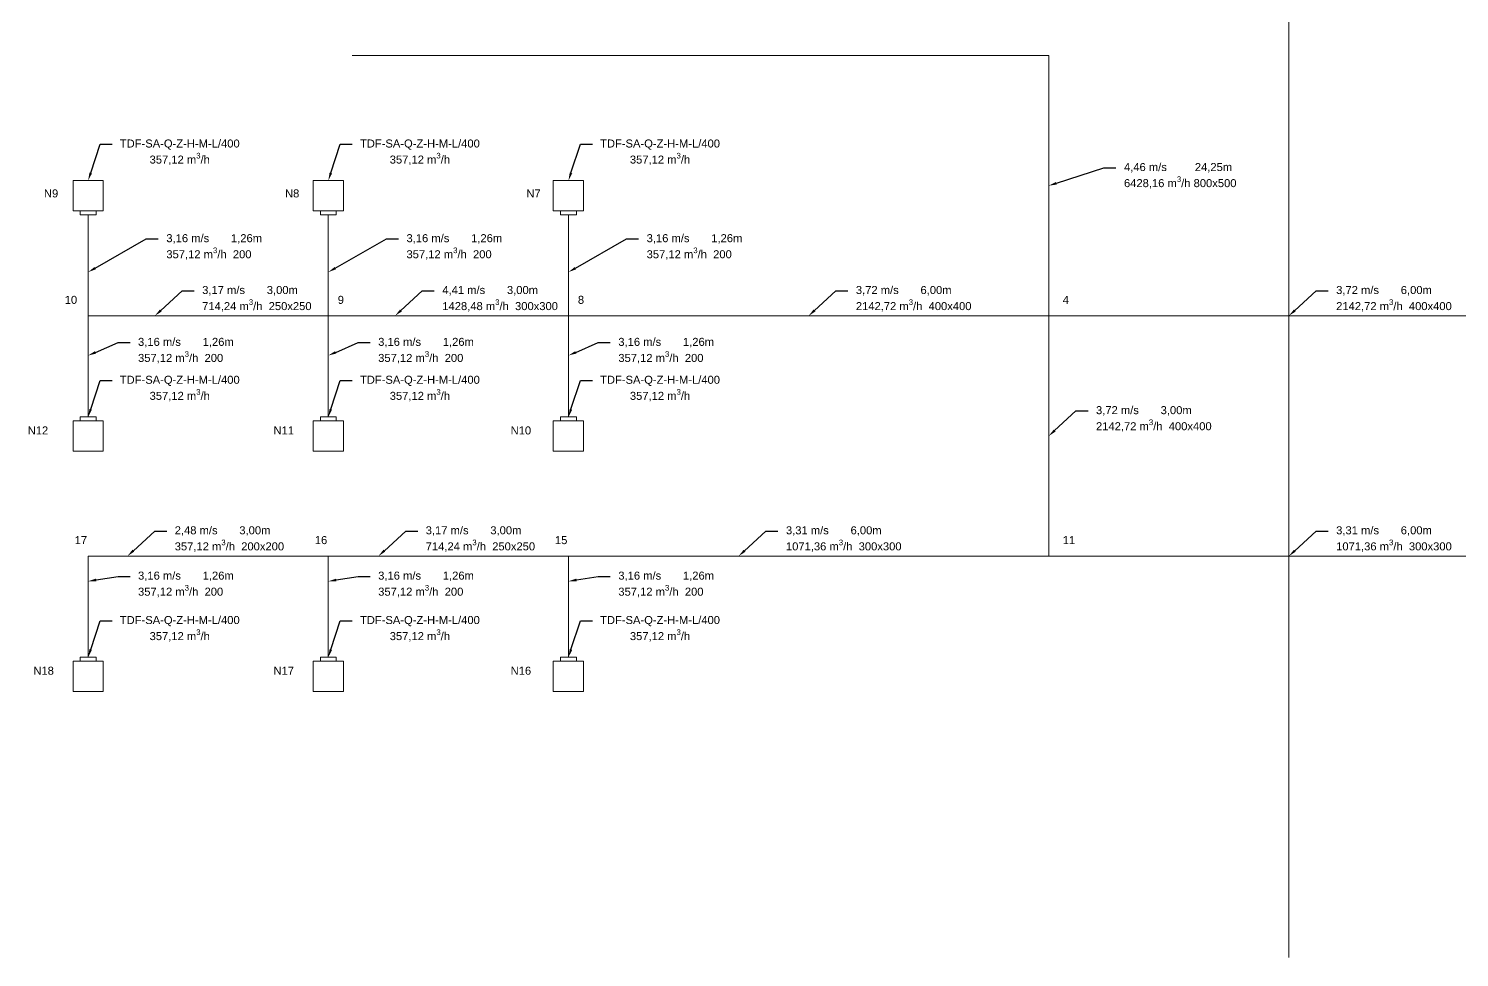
# Model space of a CAD drawing. Header units: millimetres. Extents: x 59762 to 60194, y -87842 to -87548.
# Drawn here: x 59944.85 to 59962.73, y -87729.94 to -87718.34 of the extents above; entities that cross this region are included whole.
import ezdxf
from ezdxf import colors
from ezdxf.entities.mleader import LeaderData, LeaderLine
from ezdxf.math import Vec2, Vec3

# ---------------------------------------------------------------- set-up
doc = ezdxf.new("R2010")
doc.units = ezdxf.units.MM
doc.linetypes.add('JIS_02_1.2', pattern=[2.5, 1.25, -1.25])
for name, color, linetype, lineweight in [('instalacja nawiewna', 150, 'Continuous', 20), ('nawi. aksona', 150, 'Continuous', 20), ('Nawiew opis', 150, 'Continuous', 20)]:
    doc.layers.add(name, color=color, linetype=linetype, lineweight=lineweight)
doc.layers.add('osie', color=7, linetype='JIS_02_1.2', lineweight=5, transparency=0.7)
doc.styles.add('styl1', font='arial.ttf', dxfattribs={"height": 0.08})

msp = doc.modelspace()

# ---------------------------------------------------------------- linework, layer by layer
at = {"layer": 'instalacja nawiewna', "ltscale": 20}
for p, q in [((59957.597826, -87718.676935), (59955.197826, -87718.676935)), ((59957.597826, -87721.926935), (59957.597826, -87718.676935)), ((59945.498826, -87720.665935), (59945.498826, -87720.615935)), ((59945.696826, -87720.665935), (59945.498826, -87720.665935)), ((59945.597826, -87721.926935), (59945.597826, -87720.665935)), ((59945.696826, -87720.615935), (59945.696826, -87720.665935)), ((59948.498826, -87720.665935), (59948.498826, -87720.615935)), ((59948.696826, -87720.665935), (59948.498826, -87720.665935)), ((59948.597826, -87721.926935), (59948.597826, -87720.665935)), ((59948.696826, -87720.615935), (59948.696826, -87720.665935)), ((59951.498826, -87720.665935), (59951.498826, -87720.615935)), ((59951.696826, -87720.665935), (59951.498826, -87720.665935)), ((59951.597826, -87721.926935), (59951.597826, -87720.665935)), ((59951.696826, -87720.615935), (59951.696826, -87720.665935)), ((59945.597826, -87723.187935), (59945.597826, -87721.926935)), ((59948.597826, -87721.926935), (59945.597826, -87721.926935)), ((59948.597826, -87723.187935), (59948.597826, -87721.926935)), ((59951.597826, -87721.926935), (59948.597826, -87721.926935)), ((59951.597826, -87723.187935), (59951.597826, -87721.926935)), ((59951.597826, -87721.926935), (59957.597826, -87721.926935)), ((59963.597826, -87721.926935), (59957.597826, -87721.926935)), ((59957.597826, -87724.926935), (59957.597826, -87721.926935)), ((59945.696826, -87723.187935), (59945.498826, -87723.187935)), ((59945.498826, -87723.187935), (59945.498826, -87723.237935)), ((59945.696826, -87723.237935), (59945.696826, -87723.187935)), ((59948.696826, -87723.187935), (59948.498826, -87723.187935)), ((59948.498826, -87723.187935), (59948.498826, -87723.237935)), ((59948.696826, -87723.237935), (59948.696826, -87723.187935)), ((59951.696826, -87723.187935), (59951.498826, -87723.187935)), ((59951.498826, -87723.187935), (59951.498826, -87723.237935)), ((59951.696826, -87723.237935), (59951.696826, -87723.187935)), ((59945.597826, -87726.187935), (59945.597826, -87724.926935)), ((59948.597826, -87724.926935), (59945.597826, -87724.926935)), ((59948.597826, -87726.187935), (59948.597826, -87724.926935)), ((59951.597826, -87724.926935), (59948.597826, -87724.926935)), ((59951.597826, -87724.926935), (59957.597826, -87724.926935)), ((59951.597826, -87726.187935), (59951.597826, -87724.926935)), ((59957.597826, -87724.926935), (59963.597826, -87724.926935)), ((59945.696826, -87726.187935), (59945.498826, -87726.187935)), ((59945.498826, -87726.187935), (59945.498826, -87726.237935)), ((59945.696826, -87726.237935), (59945.696826, -87726.187935)), ((59948.696826, -87726.187935), (59948.498826, -87726.187935)), ((59948.498826, -87726.187935), (59948.498826, -87726.237935)), ((59948.696826, -87726.237935), (59948.696826, -87726.187935)), ((59951.696826, -87726.187935), (59951.498826, -87726.187935)), ((59951.498826, -87726.187935), (59951.498826, -87726.237935)), ((59951.696826, -87726.237935), (59951.696826, -87726.187935))]:
    msp.add_line(p, q, dxfattribs=at)
for points in [[(59945.408826, -87720.237935), (59945.786826, -87720.237935), (59945.786826, -87720.615935), (59945.408826, -87720.615935)], [(59948.408826, -87720.237935), (59948.786826, -87720.237935), (59948.786826, -87720.615935), (59948.408826, -87720.615935)], [(59951.408826, -87720.237935), (59951.786826, -87720.237935), (59951.786826, -87720.615935), (59951.408826, -87720.615935)], [(59945.408826, -87723.237935), (59945.786826, -87723.237935), (59945.786826, -87723.615935), (59945.408826, -87723.615935)], [(59948.408826, -87723.237935), (59948.786826, -87723.237935), (59948.786826, -87723.615935), (59948.408826, -87723.615935)], [(59951.408826, -87723.237935), (59951.786826, -87723.237935), (59951.786826, -87723.615935), (59951.408826, -87723.615935)], [(59945.408826, -87726.237935), (59945.786826, -87726.237935), (59945.786826, -87726.615935), (59945.408826, -87726.615935)], [(59948.408826, -87726.237935), (59948.786826, -87726.237935), (59948.786826, -87726.615935), (59948.408826, -87726.615935)], [(59951.408826, -87726.237935), (59951.786826, -87726.237935), (59951.786826, -87726.615935), (59951.408826, -87726.615935)]]:
    msp.add_lwpolyline(points, close=True, dxfattribs=at)
at = {"layer": 'nawi. aksona', "ltscale": 20}
msp.add_line((59955.197826, -87718.676935), (59948.897826, -87718.676935), dxfattribs=at)
at = {"layer": 'osie', "ltscale": 20}
msp.add_line((59960.597826, -87729.936935), (59960.597826, -87704.936935), dxfattribs=at)

# ---------------------------------------------------------------- texts
at = {"layer": 'instalacja nawiewna', "ltscale": 20, "insert": (59945.304959, -87721.676935), "char_height": 0.1, "attachment_point": 1, "style": 'styl1'}
msp.add_mtext_dynamic_manual_height_columns('10', width=0.2, gutter_width=1, heights=[0], dxfattribs=at)
at = {"layer": 'Nawiew opis', "ltscale": 20, "char_height": 0.1, "attachment_point": 1, "style": 'styl1'}
for s, insert in [('N9', (59945.045205, -87720.348181)), ('N8', (59948.056938, -87720.348181)), ('N7', (59951.071839, -87720.348181)), ('9', (59948.715711, -87721.676935)), ('8', (59951.715711, -87721.676935)), ('4', (59957.772218, -87721.676935)), ('N12', (59944.842448, -87723.307571)), ('N11', (59947.913357, -87723.307571)), ('N10', (59950.875419, -87723.307571)), ('17', (59945.429082, -87724.676935)), ('16', (59948.429082, -87724.676935)), ('15', (59951.429082, -87724.676935)), ('11', (59957.772218, -87724.676935)), ('N18', (59944.913357, -87726.307571)), ('N17', (59947.913357, -87726.307571)), ('N16', (59950.875419, -87726.307571))]:
    msp.add_mtext_dynamic_manual_height_columns(s, width=0.2, gutter_width=1, heights=[0], dxfattribs=dict(at, insert=insert))

# ---------------------------------------------------------------- leaders
at = {"layer": 'Nawiew opis', "ltscale": 20}
ml = msp.add_multileader_mtext('Standard', dxfattribs=at)
ml.set_content('\\A1;TDF-SA-Q-Z-H-M-L/400\\P357,12 m{\\H0.7x;\\S3^ ;}/h', color=256, style='styl1')
ml.set_leader_properties()
ml.build(insert=Vec2(0, 0))
ml.multileader.update_dxf_attribs({"dogleg_length": 0.3, "arrow_head_size": 0.1})
ctx = ml.context
ctx.base_point, ctx.char_height, ctx.arrow_head_size, ctx.landing_gap_size, ctx.plane_origin = Vec3(59945.897826, -87719.784819), 0.1, 0.1, 0.1, Vec3(59945.846826, -87720.427935)
ctx.text_align_type = 1
notes = []
notes.append((ctx, [(0, (1, 1, 0), (59945.747826, -87719.784819), (1, 0), 0.15, [(0, [(59945.597826, -87720.237935)], 0, [])])]))
ctx.mtext.insert, ctx.mtext.alignment, ctx.mtext.flow_direction = Vec3(59946.741789, -87719.724928), 2, 5
ml = msp.add_multileader_mtext('Standard', dxfattribs=at)
ml.set_content('\\A1;TDF-SA-Q-Z-H-M-L/400\\P357,12 m{\\H0.7x;\\S3^ ;}/h', color=256, style='styl1')
ml.set_leader_properties()
ml.build(insert=Vec2(0, 0))
ml.multileader.update_dxf_attribs({"dogleg_length": 0.3, "arrow_head_size": 0.1})
ctx = ml.context
ctx.base_point, ctx.char_height, ctx.arrow_head_size, ctx.landing_gap_size, ctx.plane_origin = Vec3(59948.897826, -87719.784819), 0.1, 0.1, 0.1, Vec3(59948.846826, -87720.427935)
ctx.text_align_type = 1
notes.append((ctx, [(0, (1, 1, 0), (59948.747826, -87719.784819), (1, 0), 0.15, [(0, [(59948.597826, -87720.237935)], 0, [])])]))
ctx.mtext.insert, ctx.mtext.alignment, ctx.mtext.flow_direction = Vec3(59949.741789, -87719.724928), 2, 5
ml = msp.add_multileader_mtext('Standard', dxfattribs=at)
ml.set_content('\\A1;TDF-SA-Q-Z-H-M-L/400\\P357,12 m{\\H0.7x;\\S3^ ;}/h', color=256, style='styl1')
ml.set_leader_properties()
ml.build(insert=Vec2(0, 0))
ml.multileader.update_dxf_attribs({"dogleg_length": 0.3, "arrow_head_size": 0.1})
ctx = ml.context
ctx.base_point, ctx.char_height, ctx.arrow_head_size, ctx.landing_gap_size, ctx.plane_origin = Vec3(59951.897826, -87719.784819), 0.1, 0.1, 0.1, Vec3(59951.846826, -87720.427935)
ctx.text_align_type = 1
notes.append((ctx, [(0, (1, 1, 0), (59951.747826, -87719.784819), (1, 0), 0.15, [(0, [(59951.597826, -87720.237935)], 0, [])])]))
ctx.mtext.insert, ctx.mtext.alignment, ctx.mtext.flow_direction = Vec3(59952.741789, -87719.724928), 2, 5
ml = msp.add_multileader_mtext('Standard', dxfattribs=at)
ml.set_content('\\A1;4,46 m/s         24,25m\\P6428,16 m{\\H0.7x;\\S3^ ;}/h 800x500', color=256, style='styl1')
ml.set_leader_properties()
ml.build(insert=Vec2(0, 0))
ml.multileader.update_dxf_attribs({"dogleg_length": 0.15, "arrow_head_size": 0.1})
ctx = ml.context
ctx.base_point, ctx.char_height, ctx.arrow_head_size, ctx.landing_gap_size, ctx.plane_origin = Vec3(59958.437533, -87720.078918), 0.1, 0.1, 0.1, Vec3(59957.597826, -87720.301935)
notes.append((ctx, [(0, (1, 1, 0), (59958.287533, -87720.078918), (1, 0), 0.15, [(0, [(59957.597826, -87720.301935)], 0, [])])]))
ctx.mtext.insert, ctx.mtext.flow_direction = Vec3(59958.537533, -87720.019027), 5
ml = msp.add_multileader_mtext('Standard', dxfattribs=at)
ml.set_content('\\A1;3,16 m/s       1,26m\\P357,12 m{\\H0.7x;\\S3^ ;}/h  200', color=256, style='styl1')
ml.set_leader_properties()
ml.build(insert=Vec2(0, 0))
ml.multileader.update_dxf_attribs({"dogleg_length": 0.15, "arrow_head_size": 0.1})
ctx = ml.context
ctx.base_point, ctx.char_height, ctx.arrow_head_size, ctx.landing_gap_size, ctx.plane_origin = Vec3(59946.474369, -87720.966969), 0.1, 0.1, 0.1, Vec3(59945.597826, -87721.380906)
notes.append((ctx, [(0, (1, 1, 0), (59946.324369, -87720.966969), (1, 0), 0.15, [(0, [(59945.597826, -87721.380906)], 0, [])])]))
ctx.mtext.insert, ctx.mtext.flow_direction = Vec3(59946.574369, -87720.907078), 5
ml = msp.add_multileader_mtext('Standard', dxfattribs=at)
ml.set_content('\\A1;3,16 m/s       1,26m\\P357,12 m{\\H0.7x;\\S3^ ;}/h  200', color=256, style='styl1')
ml.set_leader_properties()
ml.build(insert=Vec2(0, 0))
ml.multileader.update_dxf_attribs({"dogleg_length": 0.15, "arrow_head_size": 0.1})
ctx = ml.context
ctx.base_point, ctx.char_height, ctx.arrow_head_size, ctx.landing_gap_size, ctx.plane_origin = Vec3(59949.474369, -87720.966969), 0.1, 0.1, 0.1, Vec3(59948.597826, -87721.380906)
notes.append((ctx, [(0, (1, 1, 0), (59949.324369, -87720.966969), (1, 0), 0.15, [(0, [(59948.597826, -87721.380906)], 0, [])])]))
ctx.mtext.insert, ctx.mtext.flow_direction = Vec3(59949.574369, -87720.907078), 5
ml = msp.add_multileader_mtext('Standard', dxfattribs=at)
ml.set_content('\\A1;3,16 m/s       1,26m\\P357,12 m{\\H0.7x;\\S3^ ;}/h  200', color=256, style='styl1')
ml.set_leader_properties()
ml.build(insert=Vec2(0, 0))
ml.multileader.update_dxf_attribs({"dogleg_length": 0.15, "arrow_head_size": 0.1})
ctx = ml.context
ctx.base_point, ctx.char_height, ctx.arrow_head_size, ctx.landing_gap_size, ctx.plane_origin = Vec3(59952.474369, -87720.966969), 0.1, 0.1, 0.1, Vec3(59951.597826, -87721.380906)
notes.append((ctx, [(0, (1, 1, 0), (59952.324369, -87720.966969), (1, 0), 0.15, [(0, [(59951.597826, -87721.380906)], 0, [])])]))
ctx.mtext.insert, ctx.mtext.flow_direction = Vec3(59952.574369, -87720.907078), 5
ml = msp.add_multileader_mtext('Standard', dxfattribs=at)
ml.set_content('\\A1;3,17 m/s       3,00m\\P714,24 m{\\H0.7x;\\S3^ ;}/h  250x250', color=256, style='styl1')
ml.set_leader_properties()
ml.build(insert=Vec2(0, 0))
ml.multileader.update_dxf_attribs({"dogleg_length": 0.15, "arrow_head_size": 0.1})
ctx = ml.context
ctx.base_point, ctx.char_height, ctx.arrow_head_size, ctx.landing_gap_size, ctx.plane_origin = Vec3(59946.921875, -87721.614276), 0.1, 0.1, 0.1, Vec3(59947.097826, -87721.926935)
notes.append((ctx, [(0, (1, 1, 0), (59946.771875, -87721.614276), (1, 0), 0.15, [(0, [(59946.431643, -87721.926935)], 0, [])])]))
ctx.mtext.insert, ctx.mtext.flow_direction = Vec3(59947.021875, -87721.554385), 5
ml = msp.add_multileader_mtext('Standard', dxfattribs=at)
ml.set_content('\\A1;4,41 m/s       3,00m\\P1428,48 m{\\H0.7x;\\S3^ ;}/h  300x300', color=256, style='styl1')
ml.set_leader_properties()
ml.build(insert=Vec2(0, 0))
ml.multileader.update_dxf_attribs({"dogleg_length": 0.15, "arrow_head_size": 0.1})
ctx = ml.context
ctx.base_point, ctx.char_height, ctx.arrow_head_size, ctx.landing_gap_size, ctx.plane_origin = Vec3(59949.921875, -87721.614276), 0.1, 0.1, 0.1, Vec3(59950.097826, -87721.926935)
notes.append((ctx, [(0, (1, 1, 0), (59949.771875, -87721.614276), (1, 0), 0.15, [(0, [(59949.431643, -87721.926935)], 0, [])])]))
ctx.mtext.insert, ctx.mtext.flow_direction = Vec3(59950.021875, -87721.554385), 5
ml = msp.add_multileader_mtext('Standard', dxfattribs=at)
ml.set_content('\\A1;3,72 m/s       6,00m\\P2142,72 m{\\H0.7x;\\S3^ ;}/h  400x400', color=256, style='styl1')
ml.set_leader_properties()
ml.build(insert=Vec2(0, 0))
ml.multileader.update_dxf_attribs({"dogleg_length": 0.15, "arrow_head_size": 0.1})
ctx = ml.context
ctx.base_point, ctx.char_height, ctx.arrow_head_size, ctx.landing_gap_size, ctx.plane_origin = Vec3(59955.088057, -87721.614276), 0.1, 0.1, 0.1, Vec3(59955.264008, -87721.926935)
notes.append((ctx, [(0, (1, 1, 0), (59954.938057, -87721.614276), (1, 0), 0.15, [(0, [(59954.597826, -87721.926935)], 0, [])])]))
ctx.mtext.insert, ctx.mtext.flow_direction = Vec3(59955.188057, -87721.554385), 5
ml = msp.add_multileader_mtext('Standard', dxfattribs=at)
ml.set_content('\\A1;3,72 m/s       6,00m\\P2142,72 m{\\H0.7x;\\S3^ ;}/h  400x400', color=256, style='styl1')
ml.set_leader_properties()
ml.build(insert=Vec2(0, 0))
ml.multileader.update_dxf_attribs({"dogleg_length": 0.15, "arrow_head_size": 0.1})
ctx = ml.context
ctx.base_point, ctx.char_height, ctx.arrow_head_size, ctx.landing_gap_size, ctx.plane_origin = Vec3(59961.088057, -87721.614276), 0.1, 0.1, 0.1, Vec3(59961.264008, -87721.926935)
notes.append((ctx, [(0, (1, 1, 0), (59960.938057, -87721.614276), (1, 0), 0.15, [(0, [(59960.597826, -87721.926935)], 0, [])])]))
ctx.mtext.insert, ctx.mtext.flow_direction = Vec3(59961.188057, -87721.554385), 5
ml = msp.add_multileader_mtext('Standard', dxfattribs=at)
ml.set_content('\\A1;3,16 m/s       1,26m\\P357,12 m{\\H0.7x;\\S3^ ;}/h  200', color=256, style='styl1')
ml.set_leader_properties()
ml.build(insert=Vec2(0, 0))
ml.multileader.update_dxf_attribs({"dogleg_length": 0.15, "arrow_head_size": 0.1})
ctx = ml.context
ctx.base_point, ctx.char_height, ctx.arrow_head_size, ctx.landing_gap_size, ctx.plane_origin = Vec3(59946.120816, -87722.261544), 0.1, 0.1, 0.1, Vec3(59945.597826, -87722.421928)
notes.append((ctx, [(0, (1, 1, 0), (59945.970816, -87722.261544), (1, 0), 0.15, [(0, [(59945.597826, -87722.421928)], 0, [])])]))
ctx.mtext.insert, ctx.mtext.flow_direction = Vec3(59946.220816, -87722.201653), 5
ml = msp.add_multileader_mtext('Standard', dxfattribs=at)
ml.set_content('\\A1;3,16 m/s       1,26m\\P357,12 m{\\H0.7x;\\S3^ ;}/h  200', color=256, style='styl1')
ml.set_leader_properties()
ml.build(insert=Vec2(0, 0))
ml.multileader.update_dxf_attribs({"dogleg_length": 0.15, "arrow_head_size": 0.1})
ctx = ml.context
ctx.base_point, ctx.char_height, ctx.arrow_head_size, ctx.landing_gap_size, ctx.plane_origin = Vec3(59949.120816, -87722.261544), 0.1, 0.1, 0.1, Vec3(59948.597826, -87722.421928)
notes.append((ctx, [(0, (1, 1, 0), (59948.970816, -87722.261544), (1, 0), 0.15, [(0, [(59948.597826, -87722.421928)], 0, [])])]))
ctx.mtext.insert, ctx.mtext.flow_direction = Vec3(59949.220816, -87722.201653), 5
ml = msp.add_multileader_mtext('Standard', dxfattribs=at)
ml.set_content('\\A1;3,16 m/s       1,26m\\P357,12 m{\\H0.7x;\\S3^ ;}/h  200', color=256, style='styl1')
ml.set_leader_properties()
ml.build(insert=Vec2(0, 0))
ml.multileader.update_dxf_attribs({"dogleg_length": 0.15, "arrow_head_size": 0.1})
ctx = ml.context
ctx.base_point, ctx.char_height, ctx.arrow_head_size, ctx.landing_gap_size, ctx.plane_origin = Vec3(59952.120816, -87722.261544), 0.1, 0.1, 0.1, Vec3(59951.597826, -87722.421928)
notes.append((ctx, [(0, (1, 1, 0), (59951.970816, -87722.261544), (1, 0), 0.15, [(0, [(59951.597826, -87722.421928)], 0, [])])]))
ctx.mtext.insert, ctx.mtext.flow_direction = Vec3(59952.220816, -87722.201653), 5
ml = msp.add_multileader_mtext('Standard', dxfattribs=at)
ml.set_content('\\A1;TDF-SA-Q-Z-H-M-L/400\\P357,12 m{\\H0.7x;\\S3^ ;}/h', color=256, style='styl1')
ml.set_leader_properties()
ml.build(insert=Vec2(0, 0))
ml.multileader.update_dxf_attribs({"dogleg_length": 0.3, "arrow_head_size": 0.1})
ctx = ml.context
ctx.base_point, ctx.char_height, ctx.arrow_head_size, ctx.landing_gap_size, ctx.plane_origin = Vec3(59945.897826, -87722.734819), 0.1, 0.1, 0.1, Vec3(59945.846826, -87723.377935)
ctx.text_align_type = 1
notes.append((ctx, [(0, (1, 1, 0), (59945.747826, -87722.734819), (1, 0), 0.15, [(0, [(59945.597826, -87723.187935)], 0, [])])]))
ctx.mtext.insert, ctx.mtext.alignment, ctx.mtext.flow_direction = Vec3(59946.741789, -87722.674928), 2, 5
ml = msp.add_multileader_mtext('Standard', dxfattribs=at)
ml.set_content('\\A1;TDF-SA-Q-Z-H-M-L/400\\P357,12 m{\\H0.7x;\\S3^ ;}/h', color=256, style='styl1')
ml.set_leader_properties()
ml.build(insert=Vec2(0, 0))
ml.multileader.update_dxf_attribs({"dogleg_length": 0.3, "arrow_head_size": 0.1})
ctx = ml.context
ctx.base_point, ctx.char_height, ctx.arrow_head_size, ctx.landing_gap_size, ctx.plane_origin = Vec3(59948.897826, -87722.734819), 0.1, 0.1, 0.1, Vec3(59948.846826, -87723.377935)
ctx.text_align_type = 1
notes.append((ctx, [(0, (1, 1, 0), (59948.747826, -87722.734819), (1, 0), 0.15, [(0, [(59948.597826, -87723.187935)], 0, [])])]))
ctx.mtext.insert, ctx.mtext.alignment, ctx.mtext.flow_direction = Vec3(59949.741789, -87722.674928), 2, 5
ml = msp.add_multileader_mtext('Standard', dxfattribs=at)
ml.set_content('\\A1;TDF-SA-Q-Z-H-M-L/400\\P357,12 m{\\H0.7x;\\S3^ ;}/h', color=256, style='styl1')
ml.set_leader_properties()
ml.build(insert=Vec2(0, 0))
ml.multileader.update_dxf_attribs({"dogleg_length": 0.3, "arrow_head_size": 0.1})
ctx = ml.context
ctx.base_point, ctx.char_height, ctx.arrow_head_size, ctx.landing_gap_size, ctx.plane_origin = Vec3(59951.897826, -87722.734819), 0.1, 0.1, 0.1, Vec3(59951.846826, -87723.377935)
ctx.text_align_type = 1
notes.append((ctx, [(0, (1, 1, 0), (59951.747826, -87722.734819), (1, 0), 0.15, [(0, [(59951.597826, -87723.187935)], 0, [])])]))
ctx.mtext.insert, ctx.mtext.alignment, ctx.mtext.flow_direction = Vec3(59952.741789, -87722.674928), 2, 5
ml = msp.add_multileader_mtext('Standard', dxfattribs=at)
ml.set_content('\\A1;3,72 m/s       3,00m\\P2142,72 m{\\H0.7x;\\S3^ ;}/h  400x400', color=256, style='styl1')
ml.set_leader_properties()
ml.build(insert=Vec2(0, 0))
ml.multileader.update_dxf_attribs({"dogleg_length": 0.15, "arrow_head_size": 0.1})
ctx = ml.context
ctx.base_point, ctx.char_height, ctx.arrow_head_size, ctx.landing_gap_size, ctx.plane_origin = Vec3(59958.088057, -87723.114276), 0.1, 0.1, 0.1, Vec3(59958.264008, -87723.426935)
notes.append((ctx, [(0, (1, 1, 0), (59957.938057, -87723.114276), (1, 0), 0.15, [(0, [(59957.597826, -87723.426935)], 0, [])])]))
ctx.mtext.insert, ctx.mtext.flow_direction = Vec3(59958.188057, -87723.054385), 5
ml = msp.add_multileader_mtext('Standard', dxfattribs=at)
ml.set_content('\\A1;2,48 m/s       3,00m\\P357,12 m{\\H0.7x;\\S3^ ;}/h  200x200', color=256, style='styl1')
ml.set_leader_properties()
ml.build(insert=Vec2(0, 0))
ml.multileader.update_dxf_attribs({"dogleg_length": 0.15, "arrow_head_size": 0.1})
ctx = ml.context
ctx.base_point, ctx.char_height, ctx.arrow_head_size, ctx.landing_gap_size, ctx.plane_origin = Vec3(59946.578878, -87724.614276), 0.1, 0.1, 0.1, Vec3(59946.754829, -87724.926935)
notes.append((ctx, [(0, (1, 1, 0), (59946.428878, -87724.614276), (1, 0), 0.15, [(0, [(59946.088647, -87724.926935)], 0, [])])]))
ctx.mtext.insert, ctx.mtext.flow_direction = Vec3(59946.678878, -87724.554385), 5
ml = msp.add_multileader_mtext('Standard', dxfattribs=at)
ml.set_content('\\A1;3,17 m/s       3,00m\\P714,24 m{\\H0.7x;\\S3^ ;}/h  250x250', color=256, style='styl1')
ml.set_leader_properties()
ml.build(insert=Vec2(0, 0))
ml.multileader.update_dxf_attribs({"dogleg_length": 0.15, "arrow_head_size": 0.1})
ctx = ml.context
ctx.base_point, ctx.char_height, ctx.arrow_head_size, ctx.landing_gap_size, ctx.plane_origin = Vec3(59949.714396, -87724.614276), 0.1, 0.1, 0.1, Vec3(59949.890347, -87724.926935)
notes.append((ctx, [(0, (1, 1, 0), (59949.564396, -87724.614276), (1, 0), 0.15, [(0, [(59949.224164, -87724.926935)], 0, [])])]))
ctx.mtext.insert, ctx.mtext.flow_direction = Vec3(59949.814396, -87724.554385), 5
ml = msp.add_multileader_mtext('Standard', dxfattribs=at)
ml.set_content('\\A1;3,31 m/s       6,00m\\P1071,36 m{\\H0.7x;\\S3^ ;}/h  300x300', color=256, style='styl1')
ml.set_leader_properties()
ml.build(insert=Vec2(0, 0))
ml.multileader.update_dxf_attribs({"dogleg_length": 0.15, "arrow_head_size": 0.1})
ctx = ml.context
ctx.base_point, ctx.char_height, ctx.arrow_head_size, ctx.landing_gap_size, ctx.plane_origin = Vec3(59954.214396, -87724.614276), 0.1, 0.1, 0.1, Vec3(59954.390347, -87724.926935)
notes.append((ctx, [(0, (1, 1, 0), (59954.064396, -87724.614276), (1, 0), 0.15, [(0, [(59953.724164, -87724.926935)], 0, [])])]))
ctx.mtext.insert, ctx.mtext.flow_direction = Vec3(59954.314396, -87724.554385), 5
ml = msp.add_multileader_mtext('Standard', dxfattribs=at)
ml.set_content('\\A1;3,31 m/s       6,00m\\P1071,36 m{\\H0.7x;\\S3^ ;}/h  300x300', color=256, style='styl1')
ml.set_leader_properties()
ml.build(insert=Vec2(0, 0))
ml.multileader.update_dxf_attribs({"dogleg_length": 0.15, "arrow_head_size": 0.1})
ctx = ml.context
ctx.base_point, ctx.char_height, ctx.arrow_head_size, ctx.landing_gap_size, ctx.plane_origin = Vec3(59961.088057, -87724.614276), 0.1, 0.1, 0.1, Vec3(59961.264008, -87724.926935)
notes.append((ctx, [(0, (1, 1, 0), (59960.938057, -87724.614276), (1, 0), 0.15, [(0, [(59960.597826, -87724.926935)], 0, [])])]))
ctx.mtext.insert, ctx.mtext.flow_direction = Vec3(59961.188057, -87724.554385), 5
ml = msp.add_multileader_mtext('Standard', dxfattribs=at)
ml.set_content('\\A1;3,16 m/s       1,26m\\P357,12 m{\\H0.7x;\\S3^ ;}/h  200', color=256, style='styl1')
ml.set_leader_properties()
ml.build(insert=Vec2(0, 0))
ml.multileader.update_dxf_attribs({"dogleg_length": 0.15, "arrow_head_size": 0.1})
ctx = ml.context
ctx.base_point, ctx.char_height, ctx.arrow_head_size, ctx.landing_gap_size, ctx.plane_origin = Vec3(59946.120816, -87725.180241), 0.1, 0.1, 0.1, Vec3(59945.597826, -87725.240625)
notes.append((ctx, [(0, (1, 1, 0), (59945.970816, -87725.180241), (1, 0), 0.15, [(0, [(59945.597826, -87725.240625)], 0, [])])]))
ctx.mtext.insert, ctx.mtext.flow_direction = Vec3(59946.220816, -87725.12035), 5
ml = msp.add_multileader_mtext('Standard', dxfattribs=at)
ml.set_content('\\A1;3,16 m/s       1,26m\\P357,12 m{\\H0.7x;\\S3^ ;}/h  200', color=256, style='styl1')
ml.set_leader_properties()
ml.build(insert=Vec2(0, 0))
ml.multileader.update_dxf_attribs({"dogleg_length": 0.15, "arrow_head_size": 0.1})
ctx = ml.context
ctx.base_point, ctx.char_height, ctx.arrow_head_size, ctx.landing_gap_size, ctx.plane_origin = Vec3(59949.120816, -87725.180241), 0.1, 0.1, 0.1, Vec3(59948.597826, -87725.240625)
notes.append((ctx, [(0, (1, 1, 0), (59948.970816, -87725.180241), (1, 0), 0.15, [(0, [(59948.597826, -87725.240625)], 0, [])])]))
ctx.mtext.insert, ctx.mtext.flow_direction = Vec3(59949.220816, -87725.12035), 5
ml = msp.add_multileader_mtext('Standard', dxfattribs=at)
ml.set_content('\\A1;3,16 m/s       1,26m\\P357,12 m{\\H0.7x;\\S3^ ;}/h  200', color=256, style='styl1')
ml.set_leader_properties()
ml.build(insert=Vec2(0, 0))
ml.multileader.update_dxf_attribs({"dogleg_length": 0.15, "arrow_head_size": 0.1})
ctx = ml.context
ctx.base_point, ctx.char_height, ctx.arrow_head_size, ctx.landing_gap_size, ctx.plane_origin = Vec3(59952.120816, -87725.180241), 0.1, 0.1, 0.1, Vec3(59951.597826, -87725.240625)
notes.append((ctx, [(0, (1, 1, 0), (59951.970816, -87725.180241), (1, 0), 0.15, [(0, [(59951.597826, -87725.240625)], 0, [])])]))
ctx.mtext.insert, ctx.mtext.flow_direction = Vec3(59952.220816, -87725.12035), 5
ml = msp.add_multileader_mtext('Standard', dxfattribs=at)
ml.set_content('\\A1;TDF-SA-Q-Z-H-M-L/400\\P357,12 m{\\H0.7x;\\S3^ ;}/h', color=256, style='styl1')
ml.set_leader_properties()
ml.build(insert=Vec2(0, 0))
ml.multileader.update_dxf_attribs({"dogleg_length": 0.3, "arrow_head_size": 0.1})
ctx = ml.context
ctx.base_point, ctx.char_height, ctx.arrow_head_size, ctx.landing_gap_size, ctx.plane_origin = Vec3(59945.897826, -87725.734819), 0.1, 0.1, 0.1, Vec3(59945.846826, -87726.377935)
ctx.text_align_type = 1
notes.append((ctx, [(0, (1, 1, 0), (59945.747826, -87725.734819), (1, 0), 0.15, [(0, [(59945.597826, -87726.187935)], 0, [])])]))
ctx.mtext.insert, ctx.mtext.alignment, ctx.mtext.flow_direction = Vec3(59946.741789, -87725.674928), 2, 5
ml = msp.add_multileader_mtext('Standard', dxfattribs=at)
ml.set_content('\\A1;TDF-SA-Q-Z-H-M-L/400\\P357,12 m{\\H0.7x;\\S3^ ;}/h', color=256, style='styl1')
ml.set_leader_properties()
ml.build(insert=Vec2(0, 0))
ml.multileader.update_dxf_attribs({"dogleg_length": 0.3, "arrow_head_size": 0.1})
ctx = ml.context
ctx.base_point, ctx.char_height, ctx.arrow_head_size, ctx.landing_gap_size, ctx.plane_origin = Vec3(59948.897826, -87725.734819), 0.1, 0.1, 0.1, Vec3(59948.846826, -87726.377935)
ctx.text_align_type = 1
notes.append((ctx, [(0, (1, 1, 0), (59948.747826, -87725.734819), (1, 0), 0.15, [(0, [(59948.597826, -87726.187935)], 0, [])])]))
ctx.mtext.insert, ctx.mtext.alignment, ctx.mtext.flow_direction = Vec3(59949.741789, -87725.674928), 2, 5
ml = msp.add_multileader_mtext('Standard', dxfattribs=at)
ml.set_content('\\A1;TDF-SA-Q-Z-H-M-L/400\\P357,12 m{\\H0.7x;\\S3^ ;}/h', color=256, style='styl1')
ml.set_leader_properties()
ml.build(insert=Vec2(0, 0))
ml.multileader.update_dxf_attribs({"dogleg_length": 0.3, "arrow_head_size": 0.1})
ctx = ml.context
ctx.base_point, ctx.char_height, ctx.arrow_head_size, ctx.landing_gap_size, ctx.plane_origin = Vec3(59951.897826, -87725.734819), 0.1, 0.1, 0.1, Vec3(59951.846826, -87726.377935)
ctx.text_align_type = 1
notes.append((ctx, [(0, (1, 1, 0), (59951.747826, -87725.734819), (1, 0), 0.15, [(0, [(59951.597826, -87726.187935)], 0, [])])]))
ctx.mtext.insert, ctx.mtext.alignment, ctx.mtext.flow_direction = Vec3(59952.741789, -87725.674928), 2, 5
for ctx, leaders in notes:
    for number, flags, end, landing, length, lines in leaders:
        leader = LeaderData()
        leader.index, (leader.has_last_leader_line, leader.has_dogleg_vector, leader.attachment_direction) = number, flags
        leader.last_leader_point, leader.dogleg_vector, leader.dogleg_length = Vec3(end), Vec3(landing), length
        for number, points, colour, breaks in lines:
            line = LeaderLine()
            line.index, line.vertices, line.color, line.breaks = number, Vec3.list(points), colors.encode_raw_color(colour), breaks
            leader.lines.append(line)
        ctx.leaders.append(leader)

doc.saveas('drawing.dxf')
